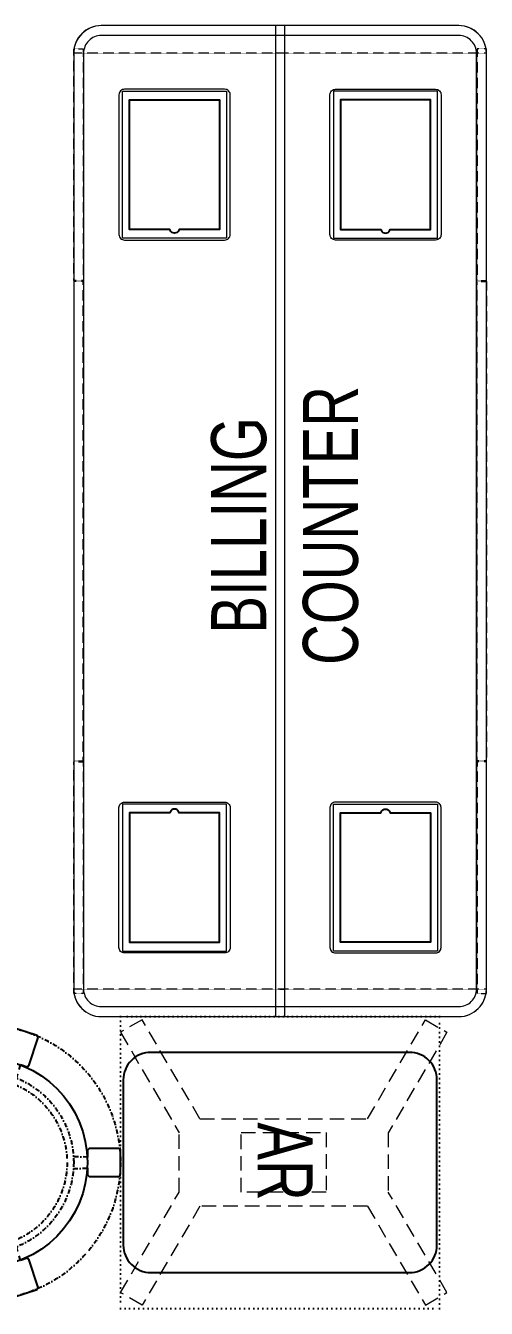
# Model space of a CAD drawing. Header units: feet. Extents: x 9718581 to 9729331, y -7058915 to -7051384.
# Drawn here: x 9724574 to 9725411, y -7056348 to -7054018 of the extents above; entities that cross this region are included whole.
import ezdxf

# ---------------------------------------------------------------- set-up
doc = ezdxf.new("R2010")
doc.units = ezdxf.units.FT
doc.header["$LTSCALE"] = 33
doc.header["$MEASUREMENT"] = 0
for name, pattern in [('DASHDOT2', [0.5, 0.25, -0.125, 0, -0.125]), ('DOT', [0.25, 0, -0.25]), ('HIDDEN2', [4.7625, 3.175, -1.5875]), ('HIDDENX2', [0.75, 0.5, -0.25])]:
    doc.linetypes.add(name, pattern=pattern)
for name, color, linetype, lineweight in [('HATCH', 9, 'Continuous', 9), ('LENS-TEXT', 31, 'Continuous', 5), ('LK-FF&E FLOOR', 1, 'Continuous', 9), ('LN-ELEVATION-1', 81, 'Continuous', 25), ('LN-ELEVATION-2', 103, 'Continuous', 20), ('LN-ELEVATION-4', 145, 'Continuous', 13)]:
    doc.layers.add(name, color=color, linetype=linetype, lineweight=lineweight)
doc.styles.add('LK TXT', font='GILC____.TTF', dxfattribs={"height": 100})

# ---------------------------------------------------------------- blocks, each defined once
blk = doc.blocks.new('I-PAD Frame')
at = {"color": 3, "linetype": 'Continuous'}
blk.add_lwpolyline([(357868.7, -232321.1), (358122.7, -232321.1, 0.414214), (358132.7, -232311.1), (358132.7, -232129.1, 0.414214), (358122.7, -232119.1), (357868.7, -232119.1, 0.414214), (357858.7, -232129.1), (357858.7, -232311.1, 0.414214)], format="xyb", close=True, dxfattribs=at)
at = {"color": 3, "linetype": 'Continuous', "lineweight": 25}
blk.add_lwpolyline([(358113.2, -232229.7), (358113.2, -232302.1), (357878.2, -232302.1), (357878.2, -232138.1), (358113.2, -232138.1), (358113.2, -232210.6, 0.327538), (358114.6, -232212.5, -0.733799), (358114.6, -232227.8, 0.327538)], format="xyb", close=True, dxfattribs=at)
blk = doc.blocks.new('Billing Counter 1800')
at = {"color": 5, "linetype": 'HIDDENX2', "ltscale": 0.025}
for p, q in [((-850, -375), (-850, 375)), ((850, -375), (850, 375))]:
    blk.add_line(p, q, dxfattribs=at)
at = {"color": 0, "linetype": 'Continuous'}
for p, q in [((850, 375), (-850, 375)), ((900, -325), (900, 325)), ((-850, -375), (850, -375))]:
    blk.add_line(p, q, dxfattribs=at)
at = {"color": 2, "linetype": 'Continuous'}
blk.add_line((849, -375), (850, -375), dxfattribs=at)
at = {"color": 2, "linetype": 'HIDDENX2', "ltscale": 0.025}
for points in [[(-858, 375), (-437.4, 375), (-437.4, 358), (-858, 358)], [(435.3, 375), (-435.3, 375), (-435.3, 358), (435.3, 358)], [(437.3, 375), (857.9, 375), (857.9, 358), (437.3, 358)], [(-858, -375), (-437.4, -375), (-437.4, -358), (-858, -358)], [(435.3, -375), (-435.3, -375), (-435.3, -358), (435.3, -358)], [(437.3, -375), (857.9, -375), (857.9, -358), (437.3, -358)]]:
    blk.add_lwpolyline(points, close=True, dxfattribs=at)
at = {"color": 5, "linetype": 'Continuous'}
for points in [[(-780.9, 97.3), (-513.9, 97.3), (-513.9, 286.2), (-780.9, 286.2)], [(780.9, 97.3), (513.9, 97.3), (513.9, 286.2), (780.9, 286.2)], [(-780.9, -97.3), (-513.9, -97.3), (-513.9, -286.2), (-780.9, -286.2)], [(780.9, -97.3), (513.9, -97.3), (513.9, -286.2), (780.9, -286.2)]]:
    blk.add_lwpolyline(points, close=True, dxfattribs=at)
at = {"color": 5, "linetype": 'HIDDENX2', "ltscale": 0.025}
blk.add_lwpolyline([(850, 8.5), (-850, 8.5), (-850, -8.5), (850, -8.5)], close=True, dxfattribs=at)
at = {"color": 0, "linetype": 'Continuous'}
for centre, start, end in [((-850, 325), 90, 180), ((850, 325), 0, 90), ((850, -325), 270, 0)]:
    blk.add_arc(centre, 50, start, end, dxfattribs=at)
at = {"layer": 'LN-ELEVATION-2'}
blk.add_line((-900, 325), (-900, -325), dxfattribs=at)
for points in [[(850, 375), (-850, 375, 0.414214), (-900, 325), (-900, -325, 0.414214), (-850, -375), (850, -375, 0.414214), (900, -325), (900, 325, 0.414214)], [(850, 357), (-850, 357, 0.414214), (-882, 325), (-882, -325, 0.414214), (-850, -357), (850, -357, 0.414214), (882, -325), (882, 325, 0.414214)]]:
    blk.add_lwpolyline(points, format="xyb", close=True, dxfattribs=at)
blk.add_lwpolyline([(-900, -8.5), (900, -8.5), (900, 8.5), (-900, 8.5)], close=True, dxfattribs=at)
blk.add_arc((-850, -325), 50, 180, 270, dxfattribs=at)
at = {"color": 2, "linetype": 'Continuous', "xscale": -1, "rotation": 180}
blk.add_blockref('I-PAD Frame', (-358643.2, -232028.4), dxfattribs=at)
at = {"color": 2, "linetype": 'Continuous', "rotation": 180}
blk.add_blockref('I-PAD Frame', (358643.2, -232028.4), dxfattribs=at)
at = {"color": 2, "linetype": 'Continuous'}
blk.add_blockref('I-PAD Frame', (-358643.2, 232028.4), dxfattribs=at)
at = {"color": 2, "linetype": 'Continuous', "xscale": -1}
blk.add_blockref('I-PAD Frame', (358643.2, 232028.4), dxfattribs=at)
at = {"layer": 'LENS-TEXT', "color": 0, "linetype": 'Continuous', "ltscale": 3, "insert": (-7.9, -8.9), "char_height": 100, "attachment_point": 5, "style": 'LK TXT'}
blk.add_mtext_dynamic_manual_height_columns('BILLING COUNTER', width=353.056, gutter_width=0.5, heights=[0], dxfattribs=at)
blk = doc.blocks.new('AR')
at = {"layer": 'LN-ELEVATION-2', "linetype": 'DOT', "lineweight": 25}
blk.add_lwpolyline([(0, 13.4), (530, 13.4), (530, 593.4), (0, 593.4)], close=True, dxfattribs=at)
at = {"layer": 'LN-ELEVATION-2', "lineweight": 25}
blk.add_lwpolyline([(465, 68.2), (465, 538.2, 0.414214), (415, 588.2), (115, 588.2, 0.414214), (65, 538.2), (65, 68.2, 0.414214), (115, 18.2), (415, 18.2, 0.414214)], format="xyb", close=True, dxfattribs=at)
at = {"layer": 'LN-ELEVATION-4', "linetype": 'HIDDEN2', "ltscale": 0.25}
for points in [[(185.8, 448.9), (5.9, 554), (28.5, 593.4), (211.1, 486.7)], [(344.2, 448.9), (524.1, 554), (501.5, 593.4), (318.9, 486.7)], [(211.1, 486.7), (318.9, 486.7)], [(185.8, 144.5), (185.8, 448.9)], [(344.2, 448.9), (344.2, 144.5)], [(185.8, 144.5), (5.9, 39.3), (28.5, 0), (211.1, 106.7)], [(344.2, 144.5), (524.1, 39.3), (501.5, 0), (318.9, 106.7)], [(318.9, 106.7), (211.1, 106.7)]]:
    blk.add_lwpolyline(points, dxfattribs=at)
blk.add_lwpolyline([(210.8, 374), (319.2, 374), (319.2, 219.4), (210.8, 219.4)], close=True, dxfattribs=at)
blk = doc.blocks.new('DR STOOL')
at = {"layer": 'HATCH'}
h = blk.add_hatch(dxfattribs=at)
h.set_pattern_fill('ANSI36', color=250, angle=-90)
h.set_pattern_definition([(315, (-227.81, 917.3997), (6.173926, -1.683798), [7.9375, -1.5875, 0, -1.5875])])
edge = h.paths.add_edge_path()
edge.add_line((-190, 0), (-218.7, 0))
edge.add_arc((-218.7, 9.1), 9.12, 177.612, 270, ccw=False)
edge.add_arc((0, 0), 228, 2.388, 177.612, ccw=False)
edge.add_arc((218.7, 9.1), 9.12, -90, 2.388, ccw=False)
edge.add_line((218.7, 0), (190, 0))
edge.add_arc((0, 0), 190, 0, 180)
at = {"layer": 'LN-ELEVATION-1', "color": 1, "ltscale": 100}
for p, q in [((-128.6, 215.5), (-165.3, 189)), ((-124.7, 214.9), (-128.6, 215.5)), ((-112.7, 198.2), (-124.7, 214.9)), ((124.8, 215), (112.5, 198.3)), ((128.7, 215.6), (124.8, 215)), ((128.7, 215.6), (124.8, 215)), ((165.2, 188.9), (128.7, 215.6)), ((165.2, 188.9), (128.7, 215.6)), ((-165.3, 189), (-165.9, 185.1)), ((165.8, 185), (165.2, 188.9)), ((165.8, 185), (165.2, 188.9)), ((-165.9, 185.1), (-153.8, 168.3)), ((153.7, 168.4), (165.8, 185)), ((-191.3, -35.5), (-243, -52.2)), ((-187.9, -37.2), (-191.3, -35.5)), ((-184.1, -48.8), (-187.9, -37.2)), ((188.1, -37), (184.1, -49.2)), ((191.4, -35.3), (188.1, -37)), ((243, -52.2), (191.4, -35.3)), ((-243, -52.2), (-244.7, -55.8)), ((-244.7, -55.8), (-230.8, -98.7)), ((-173.9, -80.4), (-177.8, -68.2)), ((177.7, -68.6), (173.9, -80.2)), ((230.7, -98.7), (244.8, -55.8)), ((244.8, -55.8), (243, -52.2)), ((-227.2, -100.6), (-175.6, -83.8)), ((-175.6, -83.8), (-173.9, -80.4)), ((173.9, -80.2), (175.6, -83.6)), ((175.6, -83.6), (227.2, -100.5)), ((-230.8, -98.7), (-227.2, -100.6)), ((227.2, -100.5), (230.7, -98.7)), ((-22.7, -190.2), (-25.4, -192.9)), ((-25.4, -192.9), (-25.4, -247.2)), ((-10.5, -190.2), (-22.7, -190.2)), ((22.8, -190.2), (9.9, -190.2)), ((25.4, -192.9), (22.8, -190.2)), ((25.4, -247.2), (25.4, -192.9)), ((-25.4, -247.2), (-22.6, -250)), ((-22.6, -250), (22.6, -250)), ((22.6, -250), (25.4, -247.2))]:
    blk.add_line(p, q, dxfattribs=at)
at = {"layer": 'LN-ELEVATION-1', "linetype": 'DASHDOT2'}
for p, q in [((-92.9, 170.8), (-112.7, 198.2)), ((112.5, 198.3), (92.7, 171.1)), ((-153.8, 168.3), (-134.1, 141)), ((-103.5, 159.9), (-93.5, 167.1)), ((-93.5, 167.1), (-92.9, 170.8)), ((92.7, 171.1), (93.3, 167.4)), ((93.3, 167.4), (103.7, 159.8)), ((133.7, 141.2), (153.7, 168.4)), ((-134.1, 141), (-130.4, 140.4)), ((-130.4, 140.4), (-120, 148)), ((-120, 148), (-105.4, 127)), ((-88.2, 139.5), (-103.5, 159.9)), ((103.7, 159.8), (88.2, 139.4)), ((105.4, 126.9), (120.1, 147.8)), ((120.1, 147.8), (130, 140.6)), ((130, 140.6), (133.7, 141.2)), ((-160, -40.5), (-184.1, -48.8)), ((184.1, -49.2), (159.9, -40.8)), ((-177.8, -68.2), (-153.4, -60.7)), ((153.3, -61), (177.7, -68.6)), ((-10.9, -164.6), (-10.5, -190.2)), ((9.9, -190.2), (10.4, -164.7))]:
    blk.add_line(p, q, dxfattribs=at)
at = {"layer": 'LN-ELEVATION-1', "color": 1, "ltscale": 100}
blk.add_lwpolyline([(-190, 0), (-218.7, 0, -0.426474), (-227.8, 9.5, -0.959166), (227.8, 9.5, -0.426474), (218.7, 0), (190, 0)], format="xyb", dxfattribs=at)
at = {"layer": 'LN-ELEVATION-1', "linetype": 'DASHDOT2'}
for radius in [250, 165, 153]:
    blk.add_circle((0, 0), radius, dxfattribs=at)
at = {"layer": 'LN-ELEVATION-1', "color": 1, "ltscale": 100}
blk.add_circle((0, 0), 190, dxfattribs=at)

msp = doc.modelspace()

# ---------------------------------------------------------------- block references
at = {"layer": 'LK-FF&E FLOOR'}
for name, p, rotation in [('Billing Counter 1800', (9725035.9, -7054918.4), 90), ('AR', (9725339.3, -7056348.4), 89.99999999999999), ('DR STOOL', (9724495.9, -7056083.4), 89.99999999999999)]:
    msp.add_blockref(name, p, dxfattribs=dict(at, rotation=rotation))

# ---------------------------------------------------------------- texts
at = {"layer": 'LENS-TEXT', "color": 0, "linetype": 'Continuous', "ltscale": 3, "insert": (9725045.3, -7056081.8), "char_height": 100, "attachment_point": 5, "rotation": 270, "style": 'LK TXT'}
msp.add_mtext_dynamic_manual_height_columns('AR', width=237.441, gutter_width=12.5, heights=[0], dxfattribs=at)

doc.saveas('drawing.dxf')
